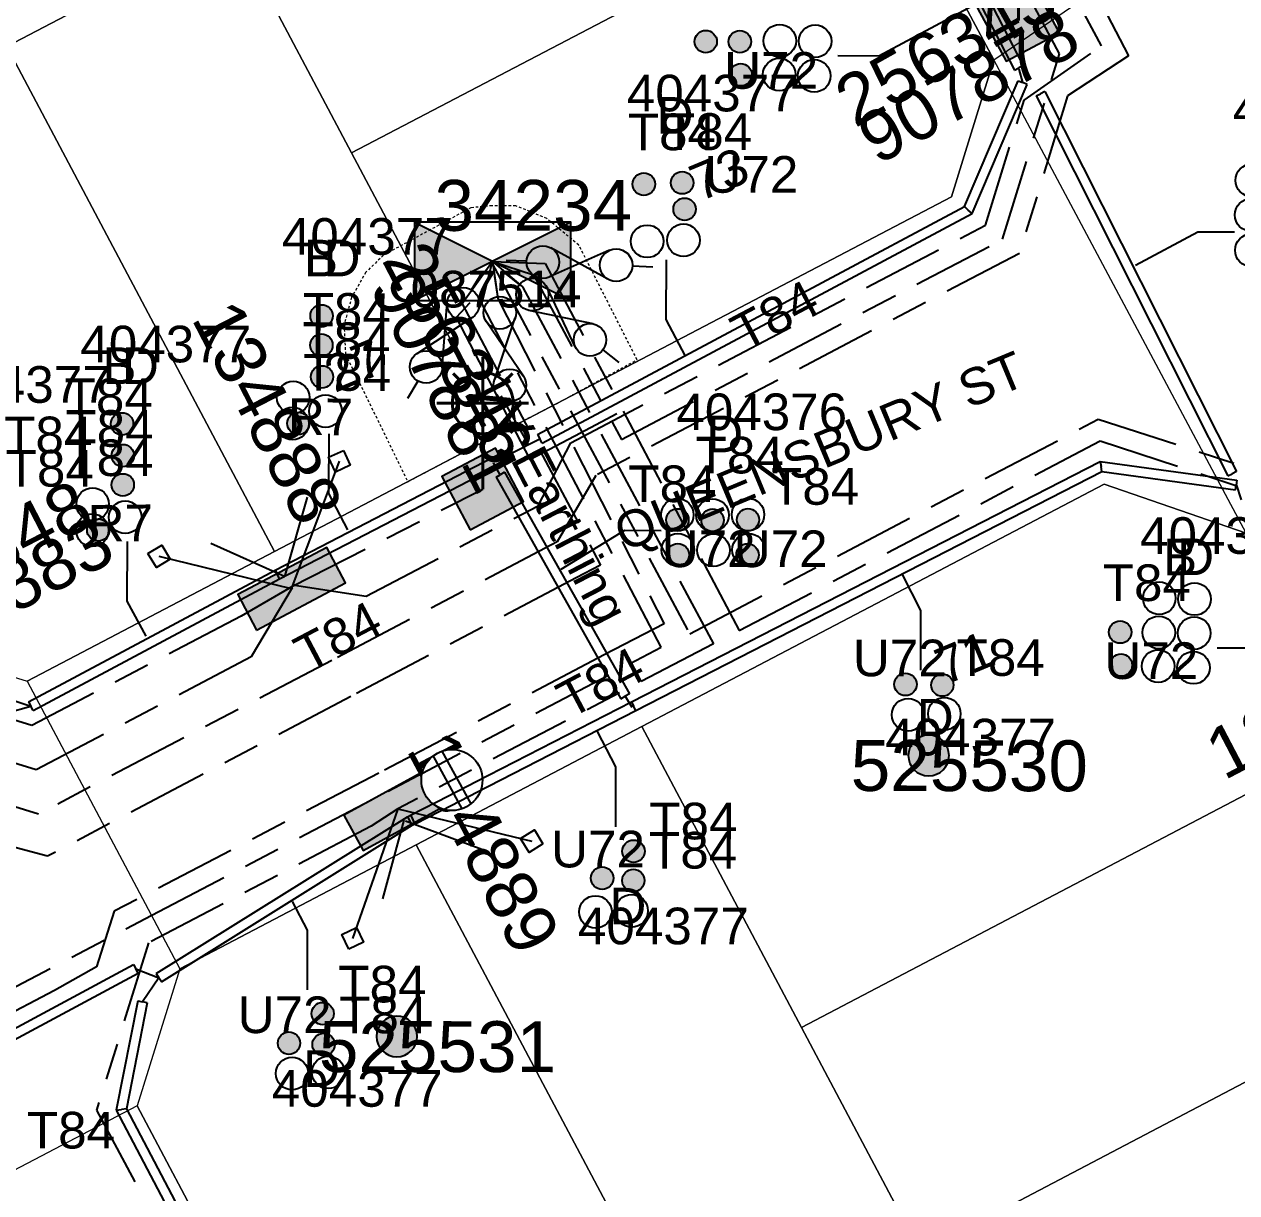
# Model space of a CAD drawing. Header units: metres. Extents: x 301589 to 305563, y 6268713 to 6270518.
# Drawn here: x 303497 to 303556.6, y 6269893.5 to 6269950.9 of the extents above; entities that cross this region are included whole.
import ezdxf
from ezdxf.enums import TextEntityAlignment as Align

# ---------------------------------------------------------------- set-up
doc = ezdxf.new("R2010")
doc.units = ezdxf.units.M
for name, pattern in [('Cable Exist UG', [8.2, 4, -1.2, 1.8, -1.2]), ('HIDDEN', [0.375, 0.25, -0.125]), ('HIDDEN2', [0.1875, 0.125, -0.0625])]:
    doc.linetypes.add(name, pattern=pattern)
doc.layers.get('0').update_dxf_attribs({"color": 6})
for name, color, linetype in [('_User Miscellaneous12', 7, 'Continuous'), ('Duct_SP_EXT', 7, 'Continuous'), ('Equip_LV_EXT', 7, 'Continuous'), ('Equip_SP_SL_EXT', 7, 'Continuous'), ('Mains_HV_EXT', 1, 'Continuous'), ('Mains_LV_EXT', 5, 'Continuous'), ('Mains_LV_SL_EXT', 4, 'Continuous'), ('Services_SP_EXT', 7, 'Continuous'), ('Sub_SP_EXT', 7, 'Continuous'), ('SupportsOH_SP_TR_HV_LV_SL_EXT', 7, 'Continuous'), ('SupportsUG_SP_LV_EXT', 7, 'Continuous'), ('SupportsUG_SP_LV_SL_EXT', 7, 'Continuous'), ('Trench_SP_EXT', 7, 'Continuous')]:
    doc.layers.add(name, color=color, linetype=linetype)
for name, color, linetype, lineweight in [('Cadastre Land Parcels_SP_EXT', 7, 'Continuous', 5), ('Cadastre Other Property_SP_EXT', 9, 'HIDDEN', 5), ('Cadastre Roads_SP_EXT', 9, 'Continuous', 5)]:
    doc.layers.add(name, color=color, linetype=linetype, lineweight=lineweight)
doc.styles.add('COLUMN_LABEL', font='arial.ttf')
doc.styles.add('iecARIAL', font='arial.ttf', dxfattribs={"height": 2})
doc.styles.add('POLE_LABEL', font='arial.ttf')
doc.styles.get("Standard").update_dxf_attribs({"font": 'arial.ttf'})
doc.linetypes.add('Cable E UG', pattern='A,6,-0.5,["E",Standard,S=1.7,R=0,X=0.5,Y=-1],-2.9', length=9.4)

# ---------------------------------------------------------------- blocks, each defined once
blk = doc.blocks.new('SUB_PADMOUNT_EXT')
for points in [[(0, 0), (-3.84, 1.92), (-3.84, -1.92)], [(0, 0), (3.84, 1.92), (3.84, -1.92)]]:
    blk.add_hatch(color=256).paths.add_polyline_path(points)
for p, q in [((3.84, 1.92), (-3.84, -1.92)), ((-3.84, 1.92), (3.84, -1.92))]:
    blk.add_line(p, q)
blk.add_lwpolyline([(-3.84, -1.92), (3.84, -1.92), (3.84, 1.92), (-3.84, 1.92)], close=True)
for tag, height, flags, p in [('ASSET_NUM', 2.5, 8, (2, 2)), ('STREET_CODE', 0.2, 9, (1.5, 0)), ('OPERATING_VOLTAGE', 0.2, 9, (1.5, -0.6)), ('CONSTRUCTED_VOLTAGE', 0.2, 9, (1.5, -0.2)), ('NO_PHASES', 0.2, 9, (1.5, -0.4)), ('ORIENTATION', 0.2, 9, (1.5, -0.8)), ('OWNED_BY', 0.2, 9, (1.5, -1)), ('OPERATED_BY', 0.2, 9, (1.5, -1.2)), ('SECONDARY_VOLTAGE', 0.2, 9, (1.5, -1.6)), ('STATE', 0.2, 9, (1.5, -1.8)), ('MAINTAINED_BY', 0.2, 9, (1.5, -1.4)), ('SUBSTATION_TYPE', 0.2, 9, (1.5, -2.2)), ('USAGE', 0.2, 9, (1.5, -2.4)), ('PARENT', 0.2, 9, (1.5, -2)), ('STREETNAME', 0.2, 9, (1.5, -3)), ('LEGEND', 0.2, 9, (1.5, -2.6)), ('LOCATION', 0.2, 9, (1.5, -2.8)), ('Z', 0.2, 1, (1.5, -3.6)), ('SUBURB', 0.2, 9, (1.5, -3.2)), ('NOTES', 0.2, 9, (1.5, -3.4))]:
    blk.add_attdef(tag, text='', height=height, dxfattribs=dict(flags=flags)).set_placement(p, align=Align.MIDDLE_LEFT)
blk = doc.blocks.new('COLUMN_EXT')
blk.add_hatch(color=256).paths.add_polyline_path([(-1.485, 1.485), (-1.485, -1.485), (1.485, -1.485), (1.485, 1.485)])
blk.add_lwpolyline([(-1.485, -1.485), (1.485, -1.485), (1.485, 1.485), (-1.485, 1.485)], close=True)
for tag, height, style, flags, p in [('ASSET_NUM', 2.5, 'COLUMN_LABEL', 8, (2, 2)), ('STRUCTURE_PLANT_NUMBER', 0.2, 'POLE_LABEL', 9, (1.813, 0.031)), ('STREET_CODE', 0.2, 'COLUMN_LABEL', 9, (1.813, -0.2))]:
    blk.add_attdef(tag, text='', height=height, dxfattribs=dict(style=style, flags=flags)).set_placement(p, align=Align.MIDDLE_LEFT)
at = {"flags": 9}
for tag, p in [('OWNED_BY', (1.813, -0.6)), ('COLUMN_TYPE', (1.813, -0.4)), ('STATE', (1.813, -0.8)), ('USAGE', (1.813, -1)), ('LEGEND', (1.813, -1.2)), ('STREETNAME', (1.813, -1.6)), ('SUBURB', (1.813, -1.8)), ('LOCATION', (1.813, -1.4)), ('NOTES', (1.813, -2))]:
    blk.add_attdef(tag, text='', height=0.2, dxfattribs=at).set_placement(p, align=Align.MIDDLE_LEFT)
at = {"flags": 1}
blk.add_attdef('Z', (1.813, -2.351), '', height=0.2, dxfattribs=at)
blk = doc.blocks.new('PILLAR_EXT')
blk.add_hatch(color=256).paths.add_polyline_path([(-2.475, 0.99), (-2.475, -0.99), (2.475, -0.99), (2.475, 0.99)])
blk.add_lwpolyline([(-2.475, -0.99), (2.475, -0.99), (2.475, 0.99), (-2.475, 0.99)], close=True)
at = {"style": 'iecARIAL', "flags": 8}
blk.add_attdef('ASSET_NUM', (1.5, 3.5), '', height=2.5, dxfattribs=at)
for tag, p, flags in [('OWNED_BY', (0, -0.2), 9), ('STATE', (0, -0.4), 9), ('SUPPORT_TYPE', (0, -0.6), 9), ('USAGE', (0, -0.8), 9), ('LEGEND', (0, -1), 9), ('LOCATION', (0, -1.2), 9), ('STREETNAME', (0, -1.8), 9), ('NOTES', (0, -1.4), 9), ('PARENT', (0, -1.6), 9), ('SUBURB', (0, -2), 1)]:
    blk.add_attdef(tag, p, '', height=0.2, dxfattribs=dict(flags=flags))
blk = doc.blocks.new('DUCT_EXT')
blk.add_circle((0, 0.8), 0.8)
at = {"flags": 1}
blk.add_attdef('Z', (0, 0), '', height=0.2, dxfattribs=at)
at = {"flags": 9}
for tag, p in [('DUCT_CODE', (0, 0)), ('XSECT_TYPE', (0, -0.2)), ('STATE', (0, -0.6)), ('FB_REFERENCE', (0, -0.4)), ('NOTES', (0, -0.8))]:
    blk.add_attdef(tag, text='', height=0.2, dxfattribs=at).set_placement(p, align=Align.MIDDLE_LEFT)
blk = doc.blocks.new('SL_LANTERN_EXT')
at = {"lineweight": 40}
for p, q in [((0, 1.968), (0, 6.468)), ((-1.459, 5.676), (-1.061, 5.278)), ((1.458, 5.676), (1.06, 5.278)), ((-2.25, 4.218), (2.25, 4.218)), ((-1.459, 2.759), (-1.061, 3.157)), ((1.458, 2.759), (1.06, 3.157)), ((0, 0), (0, 2.721))]:
    blk.add_line(p, q, dxfattribs=at)
blk.add_circle((0, 4.218), 1.5, dxfattribs=at)
at = {"style": 'iecARIAL', "flags": 8}
blk.add_attdef('ASSET_NUM', (1.5, 1.5), '', height=2.5, dxfattribs=at)
for tag, p, height, flags in [('CONSTRUCTED_VOLTAGE', (0.981, -0.653), 0.2, 9), ('CONTROL_TYPE', (0.981, -0.853), 0.2, 9), ('LANTERN_PURPOSE', (0.981, -1.053), 0.2, 9), ('LANTERN_TYPE', (0.981, -1.253), 0.2, 9), ('LNUMBER', (2.181, -3.253), 2.5, 8), ('OPERATING_VOLTAGE', (0.981, -1.653), 0.2, 9), ('ORIENTATION', (0.981, -1.853), 0.2, 9), ('NO_PHASES', (0.981, -1.453), 0.2, 9), ('OWNED_BY', (0.981, -2.053), 0.2, 9), ('STATE', (0.981, -2.253), 0.2, 9), ('USAGE', (0.981, -2.453), 0.2, 9), ('CEXIST', (0.981, -2.653), 0.2, 9), ('CNEW', (0.981, -2.853), 0.2, 9), ('CNUMBER', (0.981, -3.053), 0.2, 9), ('CREMOVE', (0.981, -3.253), 0.2, 9), ('CREPLACE', (0.981, -3.453), 0.2, 9), ('LKINGHEIGHT', (0.981, -3.653), 0.2, 9), ('LBRACKET', (0.981, -3.853), 0.2, 9), ('LBRACKETVOCAB', (0.981, -4.053), 0.2, 9), ('LCATEGORY', (0.981, -4.253), 0.2, 9), ('LCHARGE1', (0.981, -4.453), 0.2, 9), ('LCHARGE1PERCENT', (0.981, -4.653), 0.2, 9), ('LCHARGE2', (0.981, -4.853), 0.2, 9), ('LCHARGE2PERCENT', (0.981, -5.053), 0.2, 9), ('LCHARGE3', (0.981, -5.253), 0.2, 9), ('LCHARGE3PERCENT', (0.981, -5.453), 0.2, 9), ('LEXIST', (0.981, -5.653), 0.2, 9), ('LLAMP', (0.981, -5.853), 0.2, 9), ('LLAMPVOCAB', (0.981, -6.053), 0.2, 9), ('LMAST', (0.981, -6.253), 0.2, 9), ('LMASTVOCAB', (0.981, -6.453), 0.2, 9), ('LNEW', (0.981, -6.653), 0.2, 9), ('LANTNUMBER', (0.981, -6.853), 0.2, 9), ('LOUTREACH', (0.981, -7.253), 0.2, 9), ('LOUTREACHVOCAB', (0.981, -7.453), 0.2, 9), ('LRATECODE', (0.981, -7.653), 0.2, 9), ('LREMOVE', (0.981, -7.853), 0.2, 9), ('LREPLACE', (0.981, -8.053), 0.2, 9), ('LTYPE', (0.981, -8.253), 0.2, 9), ('LTYPEVOCAB', (0.981, -8.453), 0.2, 9), ('LEGEND', (0.981, -8.653), 0.2, 9), ('LOCATION', (0.981, -8.853), 0.2, 9), ('NOTES', (0.981, -9.053), 0.2, 9), ('STREETNAME', (0.981, -9.253), 0.2, 9), ('SUBURB', (0.981, -9.453), 0.2, 1)]:
    blk.add_attdef(tag, p, '', height=height, dxfattribs=dict(flags=flags))
blk = doc.blocks.new('CCP_EXT')
at = {"flags": 9}
for tag, p in [('OWNED_BY', (0, -1)), ('USAGE', (0, -1.2)), ('STATE', (0, -1.8)), ('LEGEND', (0, -1.4)), ('LIFE_SUPPORT', (0, -1.6)), ('NOTES', (0, -2))]:
    blk.add_attdef(tag, text='', height=0.2, dxfattribs=at).set_placement(p, align=Align.MIDDLE_LEFT)
blk.add_wipeout([(0, 0.566), (0.566, 0), (0, -0.566), (-0.566, 0)])
blk.add_lwpolyline([(-0.566, 0), (0, 0.566), (0.566, 0), (0, -0.566), (-0.566, 0)])
at = {"flags": 1}
blk.add_attdef('Z', (0, 0), '', height=0.2, dxfattribs=at)
at = {"flags": 9}
for tag, p in [('CCP_TYPE', (0, 0)), ('OPERATING_VOLTAGE', (0, -0.6)), ('CONSTRUCTED_VOLTAGE', (0, -0.2)), ('NO_PHASES', (0, -0.4)), ('ORIENTATION', (0, -0.8))]:
    blk.add_attdef(tag, text='', height=0.2, dxfattribs=at).set_placement(p, align=Align.MIDDLE_LEFT)
blk = doc.blocks.new('POLE_EXT')
blk.add_hatch(color=256).paths.add_polyline_path([(-1, 0, 1), (1, 0, 1)])
blk.add_lwpolyline([(-1, 0, 1), (1, 0, 1)], format="xyb", close=True)
for tag, height, flags, p in [('pNumber', 2.5, 8, (-17.84, 2.067)), ('OWNED_BY', 0.2, 9, (1.355, -0.4)), ('PARENT', 0.2, 9, (1.355, -0.6)), ('SPECIAL_USE', 0.2, 9, (1.355, -0.8)), ('STATE', 0.2, 9, (1.355, -1)), ('USAGE', 0.2, 9, (1.355, -1.2)), ('cLV', 0.2, 9, (1.355, -1.4)), ('hDepth', 0.2, 9, (1.355, -1.6)), ('hDia', 0.2, 9, (1.355, -1.8)), ('cHV', 0.2, 9, (1.355, -2)), ('LBRACKET', 0.2, 9, (1.355, -2.2)), ('LExisting', 0.2, 9, (1.355, -2.4)), ('LANTNUMBER', 0.2, 9, (1.355, -2.6)), ('LOther', 0.2, 9, (1.355, -2.8)), ('LRemove', 0.2, 9, (1.355, -3)), ('cLinedev', 0.2, 9, (1.355, -3.4)), ('LEGEND', 0.2, 9, (1.355, -3.2)), ('LOCATION', 0.2, 9, (1.355, -3.6)), ('pExisting', 0.2, 9, (1.355, -3.8)), ('PFNUMBER', 0.2, 9, (1.355, -4)), ('NEWPFNUMBER', 0.2, 9, (1.355, -4.2)), ('pFooting', 0.2, 9, (1.355, -4.4)), ('pNew', 0.2, 9, (1.355, -4.6)), ('pRelocate', 0.2, 9, (1.355, -5)), ('pRemove', 0.2, 9, (1.355, -5.2)), ('pReplace', 0.2, 9, (1.355, -5.4)), ('cspan', 0.2, 9, (1.355, -6)), ('pStay', 0.2, 9, (1.355, -5.6)), ('pType', 0.2, 9, (1.355, -5.8)), ('STREETNAME', 0.2, 9, (1.355, -6.2)), ('SUBURB', 0.2, 9, (1.355, -6.4)), ('NOTES', 0.2, 9, (1.355, -6.6)), ('OPERATED_BY', 0.2, 9, (1.355, -7.014)), ('MAINTAINED_BY', 0.2, 9, (1.355, -6.814))]:
    blk.add_attdef(tag, text='', height=height, dxfattribs=dict(flags=flags)).set_placement(p, align=Align.MIDDLE_LEFT)
at = {"style": 'POLE_LABEL'}
for tag, height, flags, p in [('ASSET_NUM', 2.5, 8, (2, 2)), ('STRUCTURE_PLANT_NUMBER', 0.2, 9, (1.355, 0.028)), ('STREET_CODE', 0.2, 9, (1.355, -0.2))]:
    blk.add_attdef(tag, text='', height=height, dxfattribs=dict(at, flags=flags)).set_placement(p, align=Align.MIDDLE_LEFT)
at = {"flags": 1}
blk.add_attdef('Z', (1.355, -7.328), '', height=0.2, dxfattribs=at)
blk = doc.blocks.new('LV_UG_DFUSE_CLOSED_EXT')
for points in [[(5.04, 0.726), (2.156, -0.717)], [(5.049, -0.707), (2.156, 0.717)], [(1, 0), (0, 0)], [(6.2, 0.013), (7.2, 0.013)]]:
    blk.add_lwpolyline(points)
for centre in [(1.8, 0), (5.4, 0.011)]:
    blk.add_circle(centre, 0.8)
at = {"flags": 9}
for tag, p in [('ACTUAL_STATUS', (0, 0)), ('OPERATING_VOLTAGE', (0, -0.6)), ('CONSTRUCTED_VOLTAGE', (0, -0.2)), ('NO_PHASES', (0, -0.4)), ('ORIENTATION', (0, -0.8)), ('STATE', (0, -1)), ('SWITCH_TYPE', (0, -1.2)), ('USAGE', (0, -1.4)), ('NOTES', (0, -1.6))]:
    blk.add_attdef(tag, text='', height=0.2, dxfattribs=at).set_placement(p, align=Align.MIDDLE_LEFT)
at = {"flags": 1}
blk.add_attdef('Z', (0, 0), '', height=0.2, dxfattribs=at)
blk = doc.blocks.new('LV_UG_LINKS_CLOSED_EXT')
blk.add_wipeout([(-1.056, 1.057), (-1.18, 0.916), (-1.286, 0.761), (-1.371, 0.594), (-1.435, 0.417), (-1.476, 0.234), (-1.493, 0.047), (-1.487, -0.14), (-1.458, -0.326), (-1.406, -0.506), (-1.331, -0.678), (-1.236, -0.839), (-1.121, -0.988), (-0.988, -1.12), (-0.84, -1.235), (-0.679, -1.331), (-0.506, -1.406), (-0.326, -1.458), (-0.141, -1.487), (0.047, -1.493), (0.233, -1.476), (0.416, -1.435), (0.593, -1.371), (0.76, -1.286), (0.915, -1.181), (1.056, -1.057), (1.18, -0.916), (1.286, -0.761), (1.371, -0.594), (1.435, -0.417), (1.476, -0.234), (1.493, -0.047), (1.487, 0.14), (1.458, 0.326), (1.406, 0.506), (1.331, 0.678), (1.236, 0.839), (1.121, 0.988), (0.988, 1.12), (0.84, 1.235), (0.679, 1.331), (0.506, 1.406), (0.326, 1.458), (0.141, 1.487), (-0.047, 1.493), (-0.233, 1.476), (-0.416, 1.435), (-0.593, 1.371), (-0.76, 1.286), (-0.915, 1.181)])
for p, q in [((-0.25, -1.479), (-0.25, 1.479)), ((0.25, -1.479), (0.25, 1.479))]:
    blk.add_line(p, q)
blk.add_circle((0, 0), 1.5)
at = {"flags": 9}
for tag, p in [('ACTUAL_STATUS', (0, 0)), ('OPERATING_VOLTAGE', (0, -0.6)), ('CONSTRUCTED_VOLTAGE', (0, -0.2)), ('NO_PHASES', (0, -0.4)), ('ORIENTATION', (0, -0.8)), ('STATE', (0, -1)), ('SWITCH_TYPE', (0, -1.2)), ('USAGE', (0, -1.4)), ('NOTES', (0, -1.6))]:
    blk.add_attdef(tag, text='', height=0.2, dxfattribs=at).set_placement(p, align=Align.MIDDLE_LEFT)
at = {"flags": 1}
blk.add_attdef('Z', (0, 0), '', height=0.2, dxfattribs=at)
blk = doc.blocks.new('CABLE_LARGE_EXT')
h = blk.add_hatch(color=256)
edge = h.paths.add_edge_path()
edge.add_arc((0, 0.55), 0.55, 0, 360)
blk.add_circle((0, 0.55), 0.55)
at = {"flags": 1}
blk.add_attdef('Z', (0, 0), '', height=0.2, dxfattribs=at)
at = {"flags": 9}
for tag, p in [('COND_CODE', (0, 0)), ('XSECT_SIZE', (0, -0.6)), ('STATE', (0, -0.4)), ('FB_REFERENCE', (0, -0.2)), ('NOTES', (0, -0.8))]:
    blk.add_attdef(tag, text='', height=0.2, dxfattribs=at).set_placement(p, align=Align.MIDDLE_LEFT)

msp = doc.modelspace()

# ---------------------------------------------------------------- linework, layer by layer
at = {"layer": '_User Miscellaneous12'}
for p, q in [((303540.461, 6269958.678), (303545.64, 6269948.629)), ((303540.888, 6269958.898), (303546.066, 6269948.849)), ((303546.066, 6269948.849), (303545.853, 6269948.739)), ((303545.64, 6269948.629), (303545.853, 6269948.739)), ((303543.188, 6269941.933), (303545.834, 6269948.114)), ((303543.563, 6269941.589), (303546.275, 6269947.925)), ((303545.834, 6269948.114), (303546.054, 6269948.02)), ((303546.275, 6269947.925), (303546.054, 6269948.02)), ((303546.712, 6269947.367), (303546.927, 6269947.476)), ((303546.712, 6269947.367), (303556.131, 6269928.7)), ((303547.141, 6269947.584), (303546.927, 6269947.476)), ((303547.141, 6269947.584), (303556.559, 6269928.917)), ((303522.213, 6269930.734), (303543.188, 6269941.933)), ((303543.188, 6269941.933), (303543.375, 6269941.761)), ((303543.563, 6269941.589), (303543.375, 6269941.761)), ((303522.439, 6269930.31), (303543.563, 6269941.589)), ((303522.213, 6269930.734), (303522.326, 6269930.522)), ((303522.439, 6269930.31), (303522.326, 6269930.522)), ((303520.478, 6269929.849), (303520.85, 6269930.051)), ((303520.478, 6269929.849), (303520.59, 6269929.637)), ((303520.85, 6269930.051), (303520.964, 6269929.84)), ((303521.078, 6269929.629), (303520.964, 6269929.84)), ((303520.703, 6269929.425), (303520.59, 6269929.637)), ((303520.703, 6269929.425), (303521.078, 6269929.629)), ((303526.828, 6269917.599), (303549.855, 6269929.412)), ((303549.855, 6269929.412), (303556.563, 6269928.49)), ((303549.855, 6269929.412), (303549.897, 6269929.164)), ((303520.18, 6269928.644), (303520.389, 6269928.761)), ((303520.18, 6269928.644), (303526.31, 6269917.757)), ((303520.598, 6269928.879), (303520.389, 6269928.761)), ((303520.598, 6269928.879), (303526.728, 6269917.993)), ((303527.047, 6269917.172), (303549.94, 6269928.916)), ((303549.94, 6269928.916), (303549.897, 6269929.164)), ((303549.94, 6269928.916), (303556.497, 6269928.015)), ((303556.131, 6269928.7), (303556.345, 6269928.809)), ((303556.559, 6269928.917), (303556.345, 6269928.809)), ((303556.497, 6269928.015), (303556.53, 6269928.252)), ((303556.563, 6269928.49), (303556.53, 6269928.252)), ((303509.325, 6269924.073), (303509.438, 6269923.861)), ((303509.328, 6269924.074), (303509.438, 6269923.861)), ((303509.551, 6269923.649), (303509.438, 6269923.861)), ((303509.549, 6269923.648), (303509.438, 6269923.861)), ((303497.44, 6269917.178), (303509.551, 6269923.649)), ((303526.728, 6269917.993), (303526.519, 6269917.875)), ((303497.214, 6269917.601), (303497.327, 6269917.39)), ((303497.44, 6269917.178), (303497.327, 6269917.39)), ((303526.31, 6269917.757), (303526.519, 6269917.875)), ((303526.828, 6269917.599), (303526.938, 6269917.385)), ((303526.828, 6269917.599), (303526.938, 6269917.385)), ((303527.047, 6269917.172), (303526.938, 6269917.385)), ((303527.047, 6269917.172), (303526.938, 6269917.385)), ((303482.675, 6269894.104), (303502.376, 6269904.7)), ((303482.902, 6269893.681), (303502.604, 6269904.277)), ((303502.376, 6269904.7), (303502.49, 6269904.489)), ((303502.604, 6269904.277), (303502.49, 6269904.489)), ((303503.489, 6269904.254), (303503.616, 6269904.051)), ((303503.743, 6269903.847), (303503.616, 6269904.051)), ((303502.578, 6269902.908), (303501.523, 6269897.539)), ((303503.049, 6269902.815), (303502.027, 6269897.612)), ((303502.578, 6269902.908), (303502.814, 6269902.861)), ((303503.049, 6269902.815), (303502.814, 6269902.861)), ((303501.523, 6269897.539), (303501.775, 6269897.575)), ((303501.523, 6269897.539), (303512.921, 6269875.828)), ((303502.027, 6269897.612), (303501.775, 6269897.575)), ((303502.027, 6269897.612), (303513.346, 6269876.051))]:
    msp.add_line(p, q, dxfattribs=at)
at = {"layer": 'Cadastre Land Parcels_SP_EXT', "linetype": 'Continuous'}
for points in [[(303539.65, 6269958.471), (303533.774, 6269969.489), (303507.237, 6269955.602), (303513.088, 6269944.564), (303539.65, 6269958.471)], [(303496.151, 6269949.795), (303506.704, 6269955.324), (303500.853, 6269966.363), (303473.717, 6269952.145), (303479.569, 6269941.108), (303496.151, 6269949.795)], [(303542.559, 6269942.415), (303544.628, 6269949.135), (303539.65, 6269958.471), (303513.088, 6269944.564), (303520.387, 6269930.796), (303542.559, 6269942.415)], [(303520.387, 6269930.796), (303513.088, 6269944.564), (303507.237, 6269955.602), (303506.704, 6269955.324), (303496.151, 6269949.795), (303509.301, 6269924.986), (303520.387, 6269930.796)], [(303509.301, 6269924.986), (303496.151, 6269949.795), (303479.569, 6269941.108), (303490.379, 6269920.715), (303497.155, 6269918.622), (303509.301, 6269924.986)], [(303562.38, 6269915.862), (303559.929, 6269920.459), (303557.03, 6269925.881), (303550.049, 6269928.288), (303527.348, 6269916.392), (303535.191, 6269901.6), (303562.38, 6269915.862)], [(303541.043, 6269890.562), (303535.191, 6269901.6), (303527.348, 6269916.392), (303516.261, 6269910.581), (303529.956, 6269884.753), (303541.043, 6269890.562)], [(303568.254, 6269904.84), (303562.38, 6269915.862), (303535.191, 6269901.6), (303541.043, 6269890.562), (303568.254, 6269904.84)], [(303529.956, 6269884.753), (303516.261, 6269910.581), (303504.644, 6269904.493), (303502.55, 6269897.753), (303513.902, 6269876.34), (303529.956, 6269884.753)], [(303574.128, 6269893.819), (303568.254, 6269904.84), (303541.043, 6269890.562), (303546.894, 6269879.526), (303574.128, 6269893.819)]]:
    msp.add_lwpolyline(points, close=True, dxfattribs=at)
at = {"layer": 'Cadastre Roads_SP_EXT', "linetype": 'Continuous'}
msp.add_lwpolyline([(303474.78, 6270080.094), (303480.642, 6270069.103), (303487.03, 6270057.128), (303510.423, 6270013.274), (303516.144, 6270002.547), (303522.021, 6269991.528), (303527.897, 6269980.508), (303533.774, 6269969.489), (303539.65, 6269958.471), (303544.628, 6269949.135), (303561.646, 6269960.762), (303561.646, 6269960.762), (303544.024, 6269993.97), (303517.16, 6270044.616), (303490.837, 6270094.179)], dxfattribs=at)
msp.add_lwpolyline([(303555.011, 6269798.848), (303549.106, 6269809.937), (303543.254, 6269820.975), (303537.403, 6269832.013), (303531.504, 6269843.139), (303525.606, 6269854.265), (303519.753, 6269865.302), (303513.902, 6269876.34), (303502.55, 6269897.753), (303488.364, 6269890.318), (303499.715, 6269868.905), (303505.613, 6269857.779), (303511.512, 6269846.654), (303517.41, 6269835.528), (303523.332, 6269824.356), (303529.182, 6269813.318), (303535.034, 6269802.281), (303540.846, 6269791.344), (303555.011, 6269798.848)], close=True, dxfattribs=at)
at = {"layer": 'Duct_SP_EXT'}
for p, q in [((303540.461, 6269958.678), (303545.64, 6269948.629)), ((303540.888, 6269958.898), (303546.066, 6269948.849)), ((303546.066, 6269948.849), (303545.853, 6269948.739)), ((303545.64, 6269948.629), (303545.853, 6269948.739)), ((303543.188, 6269941.933), (303545.834, 6269948.114)), ((303543.563, 6269941.589), (303546.275, 6269947.925)), ((303545.834, 6269948.114), (303546.054, 6269948.02)), ((303546.275, 6269947.925), (303546.054, 6269948.02)), ((303546.712, 6269947.367), (303546.927, 6269947.476)), ((303546.712, 6269947.367), (303556.131, 6269928.7)), ((303547.141, 6269947.584), (303546.927, 6269947.476)), ((303547.141, 6269947.584), (303556.559, 6269928.917)), ((303522.213, 6269930.734), (303543.188, 6269941.933)), ((303543.188, 6269941.933), (303543.375, 6269941.761)), ((303543.563, 6269941.589), (303543.375, 6269941.761)), ((303522.439, 6269930.31), (303543.563, 6269941.589)), ((303522.213, 6269930.734), (303522.326, 6269930.522)), ((303522.439, 6269930.31), (303522.326, 6269930.522)), ((303520.478, 6269929.849), (303520.85, 6269930.051)), ((303520.478, 6269929.849), (303520.59, 6269929.637)), ((303520.85, 6269930.051), (303520.964, 6269929.84)), ((303521.078, 6269929.629), (303520.964, 6269929.84)), ((303520.703, 6269929.425), (303520.59, 6269929.637)), ((303520.703, 6269929.425), (303521.078, 6269929.629)), ((303526.828, 6269917.599), (303549.855, 6269929.412)), ((303549.855, 6269929.412), (303556.563, 6269928.49)), ((303549.855, 6269929.412), (303549.897, 6269929.164)), ((303520.18, 6269928.644), (303520.389, 6269928.761)), ((303520.18, 6269928.644), (303526.31, 6269917.757)), ((303520.598, 6269928.879), (303520.389, 6269928.761)), ((303520.598, 6269928.879), (303526.728, 6269917.993)), ((303527.047, 6269917.172), (303549.94, 6269928.916)), ((303549.94, 6269928.916), (303549.897, 6269929.164)), ((303549.94, 6269928.916), (303556.497, 6269928.015)), ((303556.131, 6269928.7), (303556.345, 6269928.809)), ((303556.559, 6269928.917), (303556.345, 6269928.809)), ((303556.497, 6269928.015), (303556.53, 6269928.252)), ((303556.563, 6269928.49), (303556.53, 6269928.252)), ((303509.325, 6269924.073), (303509.438, 6269923.861)), ((303509.328, 6269924.074), (303509.438, 6269923.861)), ((303509.551, 6269923.649), (303509.438, 6269923.861)), ((303509.549, 6269923.648), (303509.438, 6269923.861)), ((303497.44, 6269917.178), (303509.551, 6269923.649)), ((303526.728, 6269917.993), (303526.519, 6269917.875)), ((303497.214, 6269917.601), (303497.327, 6269917.39)), ((303497.44, 6269917.178), (303497.327, 6269917.39)), ((303526.31, 6269917.757), (303526.519, 6269917.875)), ((303526.828, 6269917.599), (303526.938, 6269917.385)), ((303526.828, 6269917.599), (303526.938, 6269917.385)), ((303527.047, 6269917.172), (303526.938, 6269917.385)), ((303527.047, 6269917.172), (303526.938, 6269917.385)), ((303482.675, 6269894.104), (303502.376, 6269904.7)), ((303482.902, 6269893.681), (303502.604, 6269904.277)), ((303502.376, 6269904.7), (303502.49, 6269904.489)), ((303502.604, 6269904.277), (303502.49, 6269904.489)), ((303503.489, 6269904.254), (303503.616, 6269904.051)), ((303503.743, 6269903.847), (303503.616, 6269904.051)), ((303502.578, 6269902.908), (303501.523, 6269897.539)), ((303503.049, 6269902.815), (303502.027, 6269897.612)), ((303502.578, 6269902.908), (303502.814, 6269902.861)), ((303503.049, 6269902.815), (303502.814, 6269902.861)), ((303501.523, 6269897.539), (303501.775, 6269897.575)), ((303501.523, 6269897.539), (303512.921, 6269875.828)), ((303502.027, 6269897.612), (303501.775, 6269897.575)), ((303502.027, 6269897.612), (303513.346, 6269876.051))]:
    msp.add_line(p, q, dxfattribs=at)
for points in [[(303536.975, 6269949.344), (303538.984, 6269949.339), (303543.852, 6269951.947)], [(303536.975, 6269949.344), (303538.984, 6269949.339), (303543.852, 6269951.947)], [(303556.46, 6269940.669), (303554.655, 6269940.675), (303551.59, 6269939.038)], [(303528.532, 6269939.323), (303528.526, 6269936.388), (303529.472, 6269934.58)], [(303511.959, 6269930.763), (303511.946, 6269927.839), (303512.888, 6269926.053)], [(303528.291, 6269926.01), (303526.489, 6269926.015), (303523.361, 6269924.11)], [(303502.057, 6269925.483), (303502.047, 6269922.553), (303502.971, 6269920.823)], [(303541.046, 6269919.161), (303541.05, 6269922.097), (303540.151, 6269923.861)], [(303555.604, 6269920.264), (303556.972, 6269920.249), (303559.858, 6269921.535)], [(303526.065, 6269911.47), (303526.064, 6269914.409), (303525.158, 6269916.153)], [(303510.911, 6269903.453), (303510.916, 6269906.388), (303510.189, 6269907.802)]]:
    msp.add_lwpolyline(points, dxfattribs=at)
at = {"layer": 'Mains_HV_EXT', "linetype": 'Cable Exist UG'}
msp.add_lwpolyline([(303520.011, 6269939.24), (303522.026, 6269938.58), (303526.335, 6269930.496), (303526.335, 6269930.496), (303545.057, 6269940.322), (303547.861, 6269949.439), (303542.306, 6269959.86), (303524.669, 6269992.94), (303524.669, 6269992.94), (303520.336, 6270001.328)], dxfattribs=at)
at = {"layer": 'Mains_HV_EXT', "linetype": 'Cable E UG'}
for points in [[(303518.891, 6269937.198), (303518.216, 6269936.48), (303521.845, 6269929.504), (303521.845, 6269929.504), (303524.057, 6269930.674)], [(303524.057, 6269930.674), (303526.113, 6269931.762)]]:
    msp.add_lwpolyline(points, dxfattribs=at)
at = {"layer": 'Mains_LV_EXT', "linetype": 'Cable Exist UG'}
msp.add_lwpolyline([(303520.011, 6269939.24), (303522.592, 6269939.137), (303532.13, 6269921.105), (303532.13, 6269921.105), (303549.86, 6269930.418), (303558.358, 6269927.631), (303564.149, 6269916.792)], dxfattribs=at)
at = {"layer": 'Mains_LV_SL_EXT', "linetype": 'Cable Exist UG'}
for points in [[(303510.186, 6269923.281), (303519.527, 6269928.058)], [(303510.319, 6269923.349), (303507.668, 6269921.819), (303507.668, 6269921.819), (303497.373, 6269916.44), (303489.017, 6269919.011), (303488.103, 6269920.729)]]:
    msp.add_lwpolyline(points, dxfattribs=at)
at = {"layer": 'Trench_SP_EXT', "linetype": 'Cable Exist UG'}
for points in [[(303546.054, 6269948.02), (303545.869, 6269948.681)], [(303520.413, 6269932.634), (303521.748, 6269930.277)], [(303520.964, 6269929.84), (303522.326, 6269930.522)], [(303520.389, 6269928.761), (303520.05, 6269929.349)], [(303509.817, 6269923.817), (303511.051, 6269928.099)], [(303556.542, 6269928.278), (303556.773, 6269927.533)], [(303509.817, 6269923.74), (303505.753, 6269925.56)], [(303496.168, 6269917.059), (303497.327, 6269917.39)], [(303496.551, 6269917.656), (303497.327, 6269917.39)], [(303526.519, 6269917.875), (303526.856, 6269917.343)], [(303515.654, 6269911.79), (303514.473, 6269907.466)], [(303515.731, 6269911.751), (303519.815, 6269910.252)], [(303502.49, 6269904.489), (303503.616, 6269904.051)], [(303503.616, 6269904.051), (303502.814, 6269902.861)]]:
    msp.add_lwpolyline(points, dxfattribs=at)

# ---------------------------------------------------------------- block references
at = {"layer": 'Duct_SP_EXT'}
for name, p in [('DUCT_EXT', (303534.114, 6269949.276)), ('DUCT_EXT', (303535.85, 6269949.254)), ('CABLE_LARGE_EXT', (303530.479, 6269949.485)), ('CABLE_LARGE_EXT', (303532.154, 6269949.482)), ('CABLE_LARGE_EXT', (303532.198, 6269947.856)), ('DUCT_EXT', (303534.089, 6269947.615)), ('DUCT_EXT', (303535.811, 6269947.549)), ('DUCT_EXT', (303557.304, 6269942.42)), ('DUCT_EXT', (303557.28, 6269938.985)), ('DUCT_EXT', (303530.815, 6269925.978)), ('DUCT_EXT', (303532.556, 6269925.999)), ('CABLE_LARGE_EXT', (303529.09, 6269925.991)), ('CABLE_LARGE_EXT', (303530.815, 6269925.978)), ('CABLE_LARGE_EXT', (303532.556, 6269925.999)), ('DUCT_EXT', (303529.112, 6269924.273)), ('DUCT_EXT', (303530.861, 6269924.25)), ('DUCT_EXT', (303532.586, 6269924.271)), ('CABLE_LARGE_EXT', (303529.112, 6269924.273)), ('CABLE_LARGE_EXT', (303532.534, 6269924.269)), ('DUCT_EXT', (303552.759, 6269921.89)), ('DUCT_EXT', (303554.488, 6269921.854)), ('CABLE_LARGE_EXT', (303550.838, 6269920.477)), ('DUCT_EXT', (303552.733, 6269920.211)), ('DUCT_EXT', (303554.474, 6269920.181)), ('CABLE_LARGE_EXT', (303550.879, 6269918.857)), ('DUCT_EXT', (303552.701, 6269918.558)), ('DUCT_EXT', (303554.434, 6269918.48))]:
    msp.add_blockref(name, p, dxfattribs=at)
for name, p, rotation in [('CABLE_LARGE_EXT', (303526.889, 6269943.022), 270.9877604122882), ('CABLE_LARGE_EXT', (303528.772, 6269943.091), 270.9877604122882), ('CABLE_LARGE_EXT', (303528.892, 6269941.79), 270.9877604122882), ('DUCT_EXT', (303557.254, 6269940.719), 359.0231747972263), ('DUCT_EXT', (303526.803, 6269940.21), 270.9877604122882), ('DUCT_EXT', (303528.583, 6269940.265), 270.9877604122882), ('CABLE_LARGE_EXT', (303512.162, 6269936.568), 90.63625697054185), ('CABLE_LARGE_EXT', (303512.153, 6269935.131), 90.63625697054185), ('CABLE_LARGE_EXT', (303512.181, 6269933.571), 90.63625697054185), ('DUCT_EXT', (303511.016, 6269932.549), 89.93497304983573), ('DUCT_EXT', (303512.607, 6269931.895), 90.63625697054185), ('CABLE_LARGE_EXT', (303501.261, 6269931.246), 270.9877604122882), ('DUCT_EXT', (303510.977, 6269931.271), 89.93497304983573), ('CABLE_LARGE_EXT', (303511.018, 6269931.271), 88.94272650085874), ('CABLE_LARGE_EXT', (303501.298, 6269929.688), 270.9877604122882), ('CABLE_LARGE_EXT', (303501.296, 6269928.251), 270.9877604122882), ('DUCT_EXT', (303501.165, 6269927.324), 90.75998454924783), ('DUCT_EXT', (303502.764, 6269926.694), 91.46126848023073), ('DUCT_EXT', (303529.09, 6269925.991), 0.3113098146309882), ('DUCT_EXT', (303501.152, 6269926.042), 90.75998454924783), ('CABLE_LARGE_EXT', (303501.193, 6269926.042), 89.76773798036876), ('CABLE_LARGE_EXT', (303539.744, 6269918.45), 270.9877604122882), ('CABLE_LARGE_EXT', (303541.553, 6269918.417), 270.9877604122882), ('DUCT_EXT', (303539.62, 6269916.954), 270.9877604122882), ('DUCT_EXT', (303541.4, 6269917.005), 270.9877604122882), ('CABLE_LARGE_EXT', (303526.383, 6269910.253), 270.9877604122882), ('CABLE_LARGE_EXT', (303524.844, 6269908.933), 270.9877604122882), ('CABLE_LARGE_EXT', (303526.373, 6269908.817), 270.9877604122882), ('DUCT_EXT', (303524.263, 6269907.267), 270.9877604122882), ('DUCT_EXT', (303526.042, 6269907.323), 270.9877604122882), ('CABLE_LARGE_EXT', (303511.115, 6269902.279), 270.9877604122882), ('CABLE_LARGE_EXT', (303509.459, 6269900.826), 270.9877604122882), ('CABLE_LARGE_EXT', (303511.161, 6269900.764), 270.9877604122882), ('DUCT_EXT', (303509.358, 6269899.331), 270.9877604122882), ('DUCT_EXT', (303511.137, 6269899.388), 270.9877604122882)]:
    msp.add_blockref(name, p, dxfattribs=dict(at, rotation=rotation))
at = {"layer": 'Equip_LV_EXT'}
for p, rotation in [((303520.685, 6269939.287), 357.3913427381055), ((303520.551, 6269938.724), 321.6802738069521), ((303519.491, 6269938.7), 239.2940633416059), ((303520.126, 6269938.501), 277.7198433916882)]:
    msp.add_blockref('LV_UG_DFUSE_CLOSED_EXT', p, dxfattribs=dict(at, rotation=rotation))
at = {"layer": 'Equip_SP_SL_EXT'}
ref = msp.add_blockref('SL_LANTERN_EXT', (303545.844, 6269951.076), dxfattribs=at)
ref.add_attrib('ASSET_NUM', '256343', dxfattribs={"layer": '0', "height": 2.5, "rotation": 29.37404, "style": 'iecARIAL'}).set_placement((303547.344, 6269952.576), align=Align.MIDDLE_RIGHT)
ref = msp.add_blockref('SL_LANTERN_EXT', (303519.527, 6269928.058), dxfattribs=at)
ref.add_attrib('ASSET_NUM', '256346', dxfattribs={"layer": '0', "height": 2.5, "rotation": 297.4923, "style": 'iecARIAL'}).set_placement((303521.027, 6269929.558), align=Align.MIDDLE_RIGHT)
ref = msp.add_blockref('SL_LANTERN_EXT', (303488.154, 6269920.633), dxfattribs=at)
ref.add_attrib('ASSET_NUM', '256348', dxfattribs={"layer": '0', "height": 2.5, "rotation": 27.38401, "style": 'iecARIAL'}).set_placement((303489.654, 6269922.133), align=Align.MIDDLE_LEFT)
at = {"layer": 'Sub_SP_EXT'}
ref = msp.add_blockref('SUB_PADMOUNT_EXT', (303520.011, 6269939.24), dxfattribs=at)
ref.add_attrib('ASSET_NUM', '34234', dxfattribs={"layer": '0', "height": 2.5}).set_placement((303522.011, 6269939.99), align=Align.BOTTOM_CENTER)
at = {"layer": 'SupportsOH_SP_TR_HV_LV_SL_EXT'}
ref = msp.add_blockref('POLE_EXT', (303541.43, 6269914.968), dxfattribs=at)
ref.add_attrib('ASSET_NUM', '525530', dxfattribs={"layer": '0', "height": 2.5, "rotation": 359.92436, "style": 'POLE_LABEL'}).set_placement((303543.43, 6269915.718), align=Align.TOP_CENTER)
ref = msp.add_blockref('POLE_EXT', (303515.306, 6269901.168), dxfattribs=at)
ref.add_attrib('ASSET_NUM', '525531', dxfattribs={"layer": '0', "height": 2.5, "rotation": 359.93886, "style": 'POLE_LABEL'}).set_placement((303517.306, 6269901.918), align=Align.TOP_CENTER)
at = {"layer": 'SupportsUG_SP_LV_EXT'}
ref = msp.add_blockref('PILLAR_EXT', (303510.141, 6269923.159), dxfattribs=dict(at, rotation=27.88261814291565))
ref.add_attrib('ASSET_NUM', '134888', dxfattribs={"layer": '0', "height": 2.5, "rotation": 297.2683, "style": 'iecARIAL'}).set_placement((303511.641, 6269926.659), align=Align.MIDDLE_RIGHT)
ref = msp.add_blockref('PILLAR_EXT', (303564.18, 6269916.732), dxfattribs=dict(at, rotation=120.3009575352094))
ref.add_attrib('ASSET_NUM', '134885', dxfattribs={"layer": '0', "height": 2.5, "rotation": 27.6173, "style": 'iecARIAL'}).set_placement((303565.68, 6269920.232), align=Align.MIDDLE_RIGHT)
ref = msp.add_blockref('PILLAR_EXT', (303515.35, 6269912.353), dxfattribs=dict(at, rotation=208.6398771202545))
ref.add_attrib('ASSET_NUM', '134889', dxfattribs={"layer": '0', "height": 2.5, "rotation": 297.95521, "style": 'iecARIAL'}).set_placement((303516.85, 6269915.853), align=Align.MIDDLE_LEFT)
at = {"layer": 'SupportsUG_SP_LV_SL_EXT'}
ref = msp.add_blockref('COLUMN_EXT', (303545.844, 6269951.076), dxfattribs=dict(at, rotation=118.1565780750105))
ref.add_attrib('ASSET_NUM', '907878', dxfattribs={"layer": '0', "height": 2.5, "rotation": 29.37404, "style": 'COLUMN_LABEL'}).set_placement((303547.844, 6269951.826), align=Align.TOP_RIGHT)
ref = msp.add_blockref('COLUMN_EXT', (303519.527, 6269928.058), dxfattribs=dict(at, rotation=27.82412585273869))
ref.add_attrib('ASSET_NUM', '907881', dxfattribs={"layer": '0', "height": 2.5, "rotation": 297.4923, "style": 'COLUMN_LABEL'}).set_placement((303521.527, 6269928.808), align=Align.TOP_RIGHT)
ref = msp.add_blockref('COLUMN_EXT', (303488.154, 6269920.633), dxfattribs=dict(at, rotation=296.6639000957372))
ref.add_attrib('ASSET_NUM', '907883', dxfattribs={"layer": '0', "height": 2.5, "rotation": 27.89894, "style": 'COLUMN_LABEL'}).set_placement((303490.154, 6269921.383), align=Align.TOP_LEFT)

# ---------------------------------------------------------------- texts
at = {"layer": 'Cadastre Other Property_SP_EXT'}
msp.add_text('087514', height=1.8, dxfattribs=at).set_placement((303515.982, 6269936.975))
at = {"layer": 'Cadastre Roads_SP_EXT'}
msp.add_text('QUEENSBURY ST', height=1.8, rotation=22.60748, dxfattribs=at).set_placement((303526.483, 6269924.949))
at = {"layer": 'Defpoints'}
for s, rotation, p in [('73', 22.60704, (303530.189, 6269942.164)), ('27', 22.6096, (303512.259, 6269932.768)), ('71', 22.60748, (303542.241, 6269918.414))]:
    msp.add_text(s, height=1.8, rotation=rotation, dxfattribs=at).set_placement(p)
at = {"layer": 'Duct_SP_EXT'}
for s, p in [('U72', (303531.386, 6269947.718)), ('404377', (303526.603, 6269946.606)), ('D', (303528.061, 6269945.512)), ('404376', (303556.368, 6269945.823)), ('T84', (303526.65, 6269944.7)), ('T84', (303528.43, 6269944.717)), ('U72', (303530.416, 6269942.612)), ('404377', (303509.66, 6269939.564)), ('B', (303510.745, 6269938.502)), ('D', (303511.703, 6269938.507)), ('404377', (303499.76, 6269934.278)), ('B', (303500.844, 6269933.216)), ('D', (303501.804, 6269933.212)), ('404377', (303492.863, 6269932.292)), ('T84', (303498.988, 6269931.691)), ('404376', (303529.036, 6269930.949)), ('T84', (303496.018, 6269929.813)), ('T84', (303499.026, 6269930.132)), ('D', (303530.507, 6269929.862)), ('T84', (303499.024, 6269928.695)), ('T84', (303529.983, 6269928.823)), ('T84', (303496.092, 6269928.175)), ('T84', (303526.678, 6269927.415)), ('T84', (303533.688, 6269927.284)), ('404377', (303551.813, 6269924.873)), ('U72', (303528.316, 6269924.222)), ('U72', (303531.855, 6269924.221)), ('D', (303553.635, 6269923.83)), ('B', (303552.942, 6269923.816)), ('T84', (303549.981, 6269922.554)), ('U72', (303537.708, 6269918.858)), ('T84', (303542.802, 6269918.879)), ('U72', (303550.063, 6269918.725)), ('D', (303540.844, 6269915.94)), ('404377', (303539.298, 6269914.969)), ('T84', (303527.707, 6269910.848)), ('U72', (303522.883, 6269909.471)), ('T84', (303527.694, 6269909.414)), ('D', (303525.747, 6269906.668)), ('404377', (303524.203, 6269905.693)), ('T84', (303512.431, 6269902.838)), ('U72', (303507.485, 6269901.332)), ('T84', (303512.472, 6269901.325)), ('D', (303510.706, 6269898.691)), ('404377', (303509.165, 6269897.714)), ('T84', (303497.134, 6269895.663))]:
    msp.add_text(s, height=1.8, dxfattribs=at).set_placement(p)
for s, p in [('T84', (303510.676, 6269935.893)), ('T84', (303510.665, 6269934.456)), ('T84', (303510.694, 6269932.896)), ('R7', (303509.948, 6269930.716))]:
    msp.add_text(s, height=1.8, rotation=359.6485, dxfattribs=at).set_placement(p)
at = {"layer": 'Mains_HV_EXT'}
msp.add_text('LV Earthing', height=1.8, rotation=297.47996, dxfattribs=at).set_placement((303519.123, 6269932.873))
at = {"layer": 'Mains_LV_EXT'}
for rotation, p in [(27.88268, (303532.368, 6269934.782)), (27.77761, (303510.913, 6269919.01)), (27.88272, (303523.805, 6269916.75))]:
    msp.add_text('T84', height=1.8, rotation=rotation, dxfattribs=at).set_placement(p)

# ---------------------------------------------------------------- next in the draw order: block references
at = {"layer": 'Services_SP_EXT'}
for p, rotation in [((303512.485, 6269929.421), 249.8826178739555), ((303503.632, 6269924.748), 345.8826177477886), ((303521.935, 6269910.758), 166.6398771675893), ((303513.135, 6269905.986), 70.63987707209388)]:
    msp.add_blockref('CCP_EXT', p, dxfattribs=dict(at, rotation=rotation))

# ---------------------------------------------------------------- next in the draw order: block references
for p, rotation in [((303512.485, 6269929.421), 249.8826178739555), ((303503.632, 6269924.748), 345.8826177477886), ((303521.935, 6269910.758), 166.6398771675893), ((303513.135, 6269905.986), 70.63987707209388)]:
    msp.add_blockref('CCP_EXT', p, dxfattribs=dict(at, rotation=rotation))

# ---------------------------------------------------------------- next in the draw order: linework, layer by layer
at = {"layer": '_User Miscellaneous12'}
for p, q in [((303509.328, 6269924.074), (303520.478, 6269929.849)), ((303509.549, 6269923.648), (303520.703, 6269929.425)), ((303497.214, 6269917.601), (303509.325, 6269924.073))]:
    msp.add_line(p, q, dxfattribs=at)
at = {"layer": 'Cadastre Other Property_SP_EXT', "linetype": 'HIDDEN2'}
msp.add_lwpolyline([(303527.11, 6269934.41), (303524.245, 6269940.04), (303522.679, 6269941.339), (303521.146, 6269941.972), (303519.98, 6269941.972), (303518.947, 6269941.872), (303514.65, 6269939.54), (303513.783, 6269938.707), (303513.084, 6269937.475), (303512.717, 6269936.142), (303512.784, 6269934.676), (303515.849, 6269928.413), (303520.347, 6269930.812), (303523.145, 6269932.244), (303527.11, 6269934.41)], close=True, dxfattribs=at)
at = {"layer": 'Cadastre Roads_SP_EXT', "linetype": 'Continuous'}
msp.add_lwpolyline([(303546.979, 6269944.727), (303544.628, 6269949.135), (303542.559, 6269942.415), (303520.387, 6269930.796), (303509.301, 6269924.986), (303497.155, 6269918.622), (303504.644, 6269904.492), (303516.261, 6269910.581), (303527.348, 6269916.392), (303550.049, 6269928.288), (303557.03, 6269925.881), (303556.141, 6269927.547), (303546.979, 6269944.727)], close=True, dxfattribs=at)
at = {"layer": 'Duct_SP_EXT'}
for p, q in [((303509.328, 6269924.074), (303520.478, 6269929.849)), ((303509.549, 6269923.648), (303520.703, 6269929.425)), ((303497.214, 6269917.601), (303509.325, 6269924.073))]:
    msp.add_line(p, q, dxfattribs=at)
at = {"layer": 'Mains_LV_EXT', "linetype": 'Cable Exist UG'}
for points in [[(303510.287, 6269923.33), (303513.803, 6269922.789), (303513.803, 6269922.789), (303522.257, 6269927.238), (303523.854, 6269930.331), (303523.854, 6269930.331), (303544.226, 6269941.021), (303546.117, 6269947.165), (303549.919, 6269949.819), (303549.919, 6269949.819), (303527.545, 6269991.798), (303523.833, 6269992.381)], [(303510.158, 6269923.206), (303508.156, 6269919.813), (303508.156, 6269919.813), (303497.586, 6269914.265), (303487.657, 6269917.3), (303485.851, 6269920.687), (303476.052, 6269939.209), (303476.052, 6269939.209), (303470.205, 6269950.226), (303464.546, 6269960.761)], [(303515.35, 6269912.353), (303514.043, 6269911.491), (303514.043, 6269911.491), (303503.109, 6269905.757), (303500.551, 6269897.546), (303512.578, 6269875.133)]]:
    msp.add_lwpolyline(points, dxfattribs=at)
at = {"layer": 'Services_SP_EXT'}
for points in [[(303510.141, 6269923.159), (303512.485, 6269929.421)], [(303510.141, 6269923.159), (303503.632, 6269924.748)], [(303515.35, 6269912.353), (303513.135, 6269905.986)]]:
    msp.add_lwpolyline(points, dxfattribs=at)

# ---------------------------------------------------------------- next in the draw order: texts
at = {"layer": 'Duct_SP_EXT'}
msp.add_text('R7', height=1.8, rotation=0.47351, dxfattribs=at).set_placement((303500.126, 6269925.473))

# ---------------------------------------------------------------- next in the draw order: block references
at = {"layer": 'Equip_LV_EXT', "rotation": 208.6398771202545}
msp.add_blockref('LV_UG_LINKS_CLOSED_EXT', (303518.012, 6269913.764), dxfattribs=at)

# ---------------------------------------------------------------- next in the draw order: linework, layer by layer
at = {"layer": '_User Miscellaneous12'}
for p, q in [((303515.982, 6269912.035), (303526.828, 6269917.599)), ((303516.201, 6269911.608), (303527.047, 6269917.172)), ((303503.489, 6269904.254), (303515.827, 6269911.953)), ((303515.827, 6269911.953), (303515.979, 6269912.033)), ((303515.827, 6269911.953), (303515.947, 6269911.745)), ((303515.979, 6269912.033), (303516.091, 6269911.821)), ((303515.982, 6269912.035), (303516.091, 6269911.821)), ((303503.743, 6269903.847), (303516.067, 6269911.537)), ((303516.067, 6269911.537), (303515.947, 6269911.745)), ((303516.067, 6269911.537), (303516.204, 6269911.609)), ((303516.204, 6269911.609), (303516.091, 6269911.821)), ((303516.201, 6269911.608), (303516.091, 6269911.821))]:
    msp.add_line(p, q, dxfattribs=at)
at = {"layer": 'Duct_SP_EXT'}
for p, q in [((303515.982, 6269912.035), (303526.828, 6269917.599)), ((303516.201, 6269911.608), (303527.047, 6269917.172)), ((303503.489, 6269904.254), (303515.827, 6269911.953)), ((303515.827, 6269911.953), (303515.979, 6269912.033)), ((303515.827, 6269911.953), (303515.947, 6269911.745)), ((303515.979, 6269912.033), (303516.091, 6269911.821)), ((303515.982, 6269912.035), (303516.091, 6269911.821)), ((303503.743, 6269903.847), (303516.067, 6269911.537)), ((303516.067, 6269911.537), (303515.947, 6269911.745)), ((303516.067, 6269911.537), (303516.204, 6269911.609)), ((303516.204, 6269911.609), (303516.091, 6269911.821)), ((303516.201, 6269911.608), (303516.091, 6269911.821))]:
    msp.add_line(p, q, dxfattribs=at)
at = {"layer": 'Mains_HV_EXT', "linetype": 'Cable Exist UG'}
for points in [[(303450.33, 6269774.885), (303452.397, 6269774.691), (303469.107, 6269783.876), (303469.107, 6269783.876), (303464.206, 6269793.153), (303458.297, 6269804.354), (303452.388, 6269815.524), (303446.484, 6269826.688), (303440.585, 6269837.84), (303428.652, 6269860.389), (303431.416, 6269869.439), (303431.416, 6269869.439), (303445.321, 6269876.723), (303456.279, 6269882.636), (303467.473, 6269888.298), (303480.219, 6269895.022), (303503.265, 6269907.119), (303514.874, 6269913.217), (303528.295, 6269920.287), (303519.474, 6269937.164), (303520.011, 6269939.24)], [(303519.982, 6269939.129), (303529.693, 6269920.944), (303529.693, 6269920.944), (303549.763, 6269931.487), (303558.978, 6269928.507), (303565.228, 6269916.88), (303565.228, 6269916.88), (303615.712, 6269821.784), (303618.117, 6269819.71)]]:
    msp.add_lwpolyline(points, dxfattribs=at)
at = {"layer": 'Mains_LV_EXT', "linetype": 'Cable Exist UG'}
for points in [[(303541.365, 6269959.369), (303546.367, 6269958.603), (303546.367, 6269958.603), (303551.254, 6269949.336), (303548.255, 6269947.377), (303548.255, 6269947.377), (303545.888, 6269939.629), (303525.075, 6269928.725), (303523.19, 6269925.46), (303523.19, 6269925.46), (303512.115, 6269919.641), (303497.702, 6269912.086), (303497.702, 6269912.086), (303486.283, 6269915.619), (303484.441, 6269919.076), (303486.699, 6269923.453), (303486.699, 6269923.453), (303477.851, 6269940.182)], [(303520.011, 6269939.24), (303518.517, 6269937.156), (303525.314, 6269924.317), (303525.314, 6269924.317), (303524.123, 6269923.689), (303513.047, 6269917.871), (303498.154, 6269910.02), (303494.836, 6269910.909), (303494.836, 6269910.909), (303489.794, 6269912.407), (303489.794, 6269912.407), (303478.338, 6269906.49), (303478.338, 6269906.49), (303477.482, 6269903.701), (303468.675, 6269898.866), (303466.938, 6269895.806), (303466.938, 6269895.806), (303459.847, 6269892.021), (303458.047, 6269891.034), (303455.287, 6269891.921), (303448.897, 6269888.326), (303447.664, 6269890.367), (303451.421, 6269892.134)], [(303520.011, 6269939.24), (303520.27, 6269937.411), (303528.432, 6269921.442), (303528.432, 6269921.442), (303525.497, 6269919.909), (303514.415, 6269914.094), (303501.421, 6269907.313), (303501.421, 6269907.313), (303500.561, 6269904.579), (303498.489, 6269903.43), (303498.489, 6269903.43), (303486.233, 6269896.995), (303484.801, 6269893.535), (303484.801, 6269893.535), (303489.783, 6269891.951), (303501.522, 6269869.795)], [(303520.011, 6269939.24), (303521.477, 6269937.989), (303530.857, 6269920.454), (303530.857, 6269920.454), (303515.35, 6269912.353)]]:
    msp.add_lwpolyline(points, dxfattribs=at)
at = {"layer": 'Services_SP_EXT'}
msp.add_lwpolyline([(303515.35, 6269912.353), (303521.935, 6269910.758)], dxfattribs=at)

doc.saveas('drawing.dxf')
